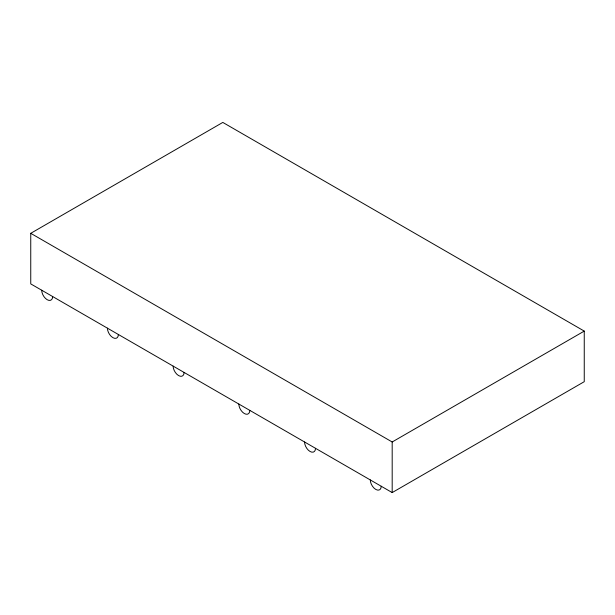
<?xml version="1.0" encoding="UTF-8"?>
<svg xmlns="http://www.w3.org/2000/svg" width="615" height="615" viewBox="0 0 615 615"><rect width="100%" height="100%" fill="white"/><g stroke="black" fill="none" stroke-linecap="round" stroke-linejoin="round"><path stroke-width="0.92" d="M30.75 233.316L222.814 122.423L584.25 331.101L584.25 381.684L392.186 492.577L30.75 283.899L30.75 233.316L392.186 441.985L584.25 331.101M392.186 441.985L392.186 492.577M381.231 486.25A7.741 4.474 60 0 1 375.757 489.409A7.741 4.474 60 0 1 370.284 479.931M52.652 296.545A7.741 4.474 60 0 1 47.178 299.713A7.741 4.474 60 0 1 41.705 290.226M315.518 448.312A7.741 4.474 60 0 1 310.045 451.471A7.741 4.474 60 0 1 304.563 441.985M249.805 410.366A7.741 4.474 60 0 1 244.324 413.534A7.741 4.474 60 0 1 238.851 404.047M184.085 372.429A7.741 4.474 60 0 1 178.611 375.588A7.741 4.474 60 0 1 173.13 366.11M118.372 334.491A7.741 4.474 60 0 1 112.891 337.65A7.741 4.474 60 0 1 107.417 328.164"/></g></svg>
